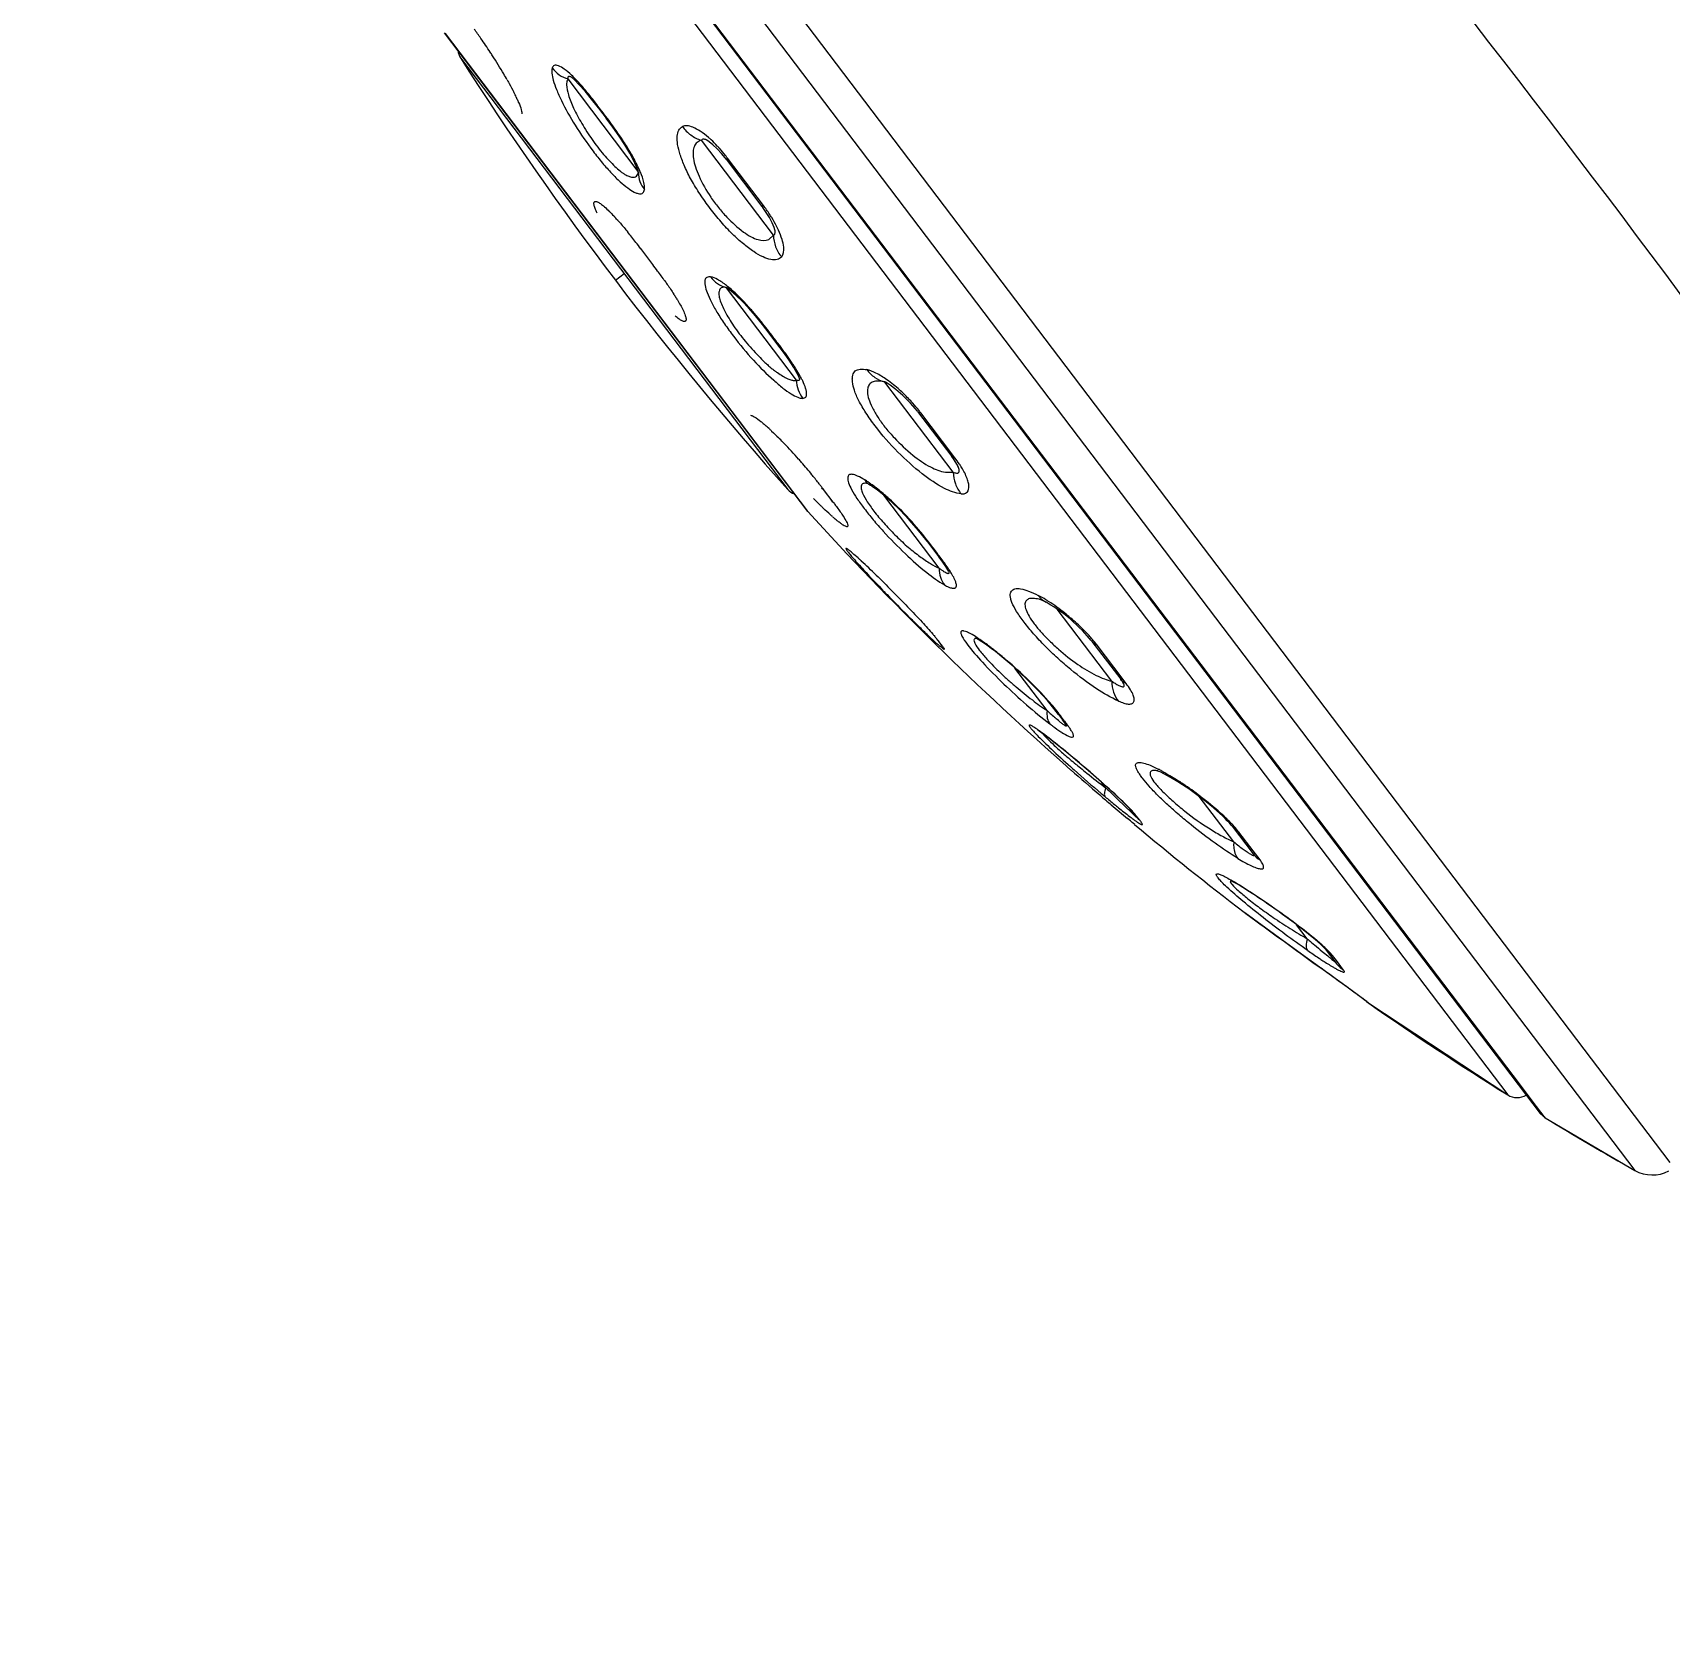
# Model space of a CAD drawing. Extents: x 0 to 1128, y 0 to 827.
# Drawn here: x 682.56 to 729.02, y 512.96 to 558.2 of the extents above; entities that cross this region are included whole.
import ezdxf

# ---------------------------------------------------------------- set-up
doc = ezdxf.new("R2010")
doc.units = 0
doc.header["$LTSCALE"] = 4
doc.header["$MEASUREMENT"] = 0
doc.layers.add('DEF_LAYER_ASSEM_MEMBER', color=7, linetype='CONTINUOUS')

msp = doc.modelspace()

# ---------------------------------------------------------------- linework, layer by layer
at = {"layer": 'DEF_LAYER_ASSEM_MEMBER', "color": 9, "linetype": 'Continuous'}
for p, q in [((728.987, 526.171), (682.937, 586.871)), ((682.559, 585.823), (727.986, 525.945)), ((724.741, 528.358), (684.009, 582.047)), ((694.687, 557.491), (703.969, 545.256)), ((699.728, 554.27), (697.737, 556.895)), ((703.56, 552.464), (701.518, 555.156)), ((703.429, 552.346), (703.56, 552.464)), ((699.079, 551.186), (699.328, 551.374)), ((704.216, 548.354), (702.229, 550.974)), ((703.738, 549.334), (703.723, 549.353)), ((706.725, 548.304), (706.715, 548.306)), ((708.657, 545.746), (706.72, 548.3)), ((708.44, 545.741), (708.657, 545.746)), ((708.262, 543.021), (706.69, 545.093)), ((708.06, 543.599), (708.059, 543.601)), ((706.018, 543.258), (706.054, 543.221)), ((713.155, 539.817), (711.603, 541.863)), ((709.798, 540.717), (709.856, 540.656)), ((711.324, 538.986), (710.41, 540.19)), ((711.563, 538.769), (711.558, 538.774)), ((712.052, 537.332), (712.085, 537.302)), ((712.193, 537.419), (712.265, 537.36)), ((712.238, 537.5), (712.249, 537.487)), ((712.251, 537.49), (712.238, 537.5)), ((712.988, 536.792), (712.866, 536.953)), ((715.075, 536.97), (715.163, 536.882)), ((716.614, 535.258), (715.632, 536.552)), ((713.745, 535.918), (713.754, 535.911)), ((716.91, 533.264), (716.955, 533.232)), ((716.955, 533.232), (717.094, 533.13)), ((717.094, 533.13), (717.241, 533.022)), ((717.84, 533.326), (717.861, 533.302)), ((717.865, 533.309), (717.84, 533.326)), ((718.695, 532.515), (718.397, 532.908)), ((718.807, 532.42), (718.876, 532.362)), ((718.876, 532.362), (718.903, 532.34)), ((719.018, 531.971), (719.034, 531.96)), ((719.092, 531.676), (719.091, 531.676)), ((720.201, 530.87), (720.192, 530.876)), ((725.2, 527.754), (724.741, 528.358)), ((725.443, 527.433), (725.2, 527.754))]:
    msp.add_line(p, q, dxfattribs=at)
at = {"layer": 'DEF_LAYER_ASSEM_MEMBER', "color": 7, "linetype": 'Continuous'}
for p, q in [((683.391, 582.805), (725.303, 527.559)), ((683.65, 581.775), (724.381, 528.086)), ((704.535, 544.63), (694.236, 558.205)), ((694.236, 558.205), (694.252, 558.182)), ((694.252, 558.182), (704.517, 544.651)), ((696.012, 556.868), (696.021, 556.851)), ((697.809, 556.962), (697.81, 556.962)), ((696.269, 556.377), (696.273, 556.368)), ((698.476, 556.232), (698.817, 555.782)), ((698.711, 555.958), (698.689, 555.988)), ((698.692, 555.947), (698.692, 555.947)), ((698.714, 555.918), (698.714, 555.918)), ((701.665, 555.163), (701.664, 555.164)), ((701.668, 555.161), (701.665, 555.162)), ((702.192, 554.656), (702.085, 554.785)), ((702.218, 554.622), (702.192, 554.656)), ((702.218, 554.623), (703.235, 553.281)), ((703.275, 553.311), (702.257, 554.653)), ((703.261, 553.247), (703.235, 553.282)), ((703.356, 553.11), (703.261, 553.247)), ((703.606, 552.604), (703.605, 552.606)), ((703.607, 552.602), (703.607, 552.604)), ((700.138, 551.637), (699.799, 552.083)), ((703.66, 549.398), (703.444, 549.683)), ((703.538, 549.559), (703.538, 549.559)), ((703.56, 549.53), (703.561, 549.53)), ((703.599, 549.516), (703.576, 549.545)), ((704.288, 548.434), (704.237, 548.543)), ((704.3, 548.408), (704.3, 548.406)), ((706.726, 548.304), (706.725, 548.304)), ((707.449, 547.703), (707.234, 547.92)), ((707.644, 547.471), (707.449, 547.703)), ((707.649, 547.464), (708.616, 546.189)), ((708.646, 546.231), (707.741, 547.424)), ((703.315, 547.088), (703.322, 547.082)), ((708.666, 546.119), (708.616, 546.189)), ((708.709, 546.148), (708.646, 546.231)), ((708.76, 545.972), (708.666, 546.119)), ((708.804, 545.884), (708.76, 545.972)), ((704.653, 545.67), (704.667, 545.653)), ((708.808, 545.873), (708.803, 545.884)), ((705.254, 544.893), (704.981, 545.253)), ((706.314, 545.373), (706.316, 545.372)), ((706.365, 545.341), (706.316, 545.372)), ((704.535, 544.63), (704.517, 544.651)), ((707.844, 543.884), (708.251, 543.346)), ((705.884, 543.234), (705.893, 543.224)), ((708.155, 543.51), (708.135, 543.536)), ((708.36, 543.196), (708.251, 543.346)), ((708.445, 543.07), (708.36, 543.196)), ((708.528, 542.926), (708.529, 542.925)), ((708.528, 542.926), (708.529, 542.925)), ((711.093, 542.139), (711.085, 542.141)), ((711.087, 542.141), (711.086, 542.141)), ((711.291, 542.055), (711.292, 542.055)), ((707.392, 541.656), (707.369, 541.678)), ((708.081, 541.151), (708.09, 541.141)), ((708.185, 541.027), (708.189, 541.022)), ((708.352, 540.809), (708.247, 540.947)), ((709.774, 540.718), (709.61, 540.839)), ((712.593, 540.946), (713.408, 539.872)), ((713.448, 539.902), (712.739, 540.837)), ((709.856, 540.656), (709.774, 540.718)), ((713.562, 539.751), (713.448, 539.902)), ((711.643, 538.877), (711.758, 538.724)), ((711.764, 538.753), (711.75, 538.771)), ((711.856, 538.584), (711.857, 538.583)), ((712.249, 537.487), (712.185, 537.542)), ((714.457, 537.271), (714.455, 537.271)), ((713.268, 536.52), (713.105, 536.678)), ((715.164, 536.882), (715.031, 536.965)), ((715.268, 536.814), (715.163, 536.882)), ((715.163, 536.882), (715.164, 536.882)), ((713.328, 536.462), (713.268, 536.52)), ((713.71, 536.092), (713.328, 536.462)), ((713.756, 536.09), (713.673, 536.186)), ((713.682, 535.853), (713.597, 535.924)), ((713.729, 535.813), (713.682, 535.853)), ((713.804, 535.751), (713.729, 535.813)), ((713.814, 536.015), (713.756, 536.09)), ((713.806, 536.025), (713.813, 536.016)), ((713.813, 536.016), (713.84, 535.98)), ((713.84, 535.98), (713.851, 535.966)), ((713.939, 535.887), (713.932, 535.895)), ((716.572, 535.702), (717.164, 534.922)), ((717.164, 535.004), (716.76, 535.536)), ((717.358, 534.748), (717.164, 535.004)), ((717.861, 533.302), (717.775, 533.363)), ((716.928, 533.251), (716.91, 533.264)), ((717.767, 532.638), (716.928, 533.251)), ((717.997, 533.205), (717.861, 533.302)), ((718.707, 531.954), (717.767, 532.638)), ((719.662, 531.262), (718.707, 531.954)), ((719.205, 532.232), (719.506, 531.834)), ((719.522, 531.895), (719.411, 532.042)), ((719.726, 531.627), (719.522, 531.895)), ((720.113, 530.933), (719.581, 531.321)), ((720.263, 530.823), (720.113, 530.933)), ((720.33, 530.773), (720.263, 530.823)), ((720.351, 530.757), (720.329, 530.773)), ((720.352, 530.756), (720.33, 530.773)), ((720.367, 530.745), (720.351, 530.757)), ((720.44, 530.685), (720.433, 530.695)), ((720.44, 530.685), (724.381, 528.086)), ((725.443, 527.433), (725.303, 527.559)), ((725.443, 527.433), (727.986, 525.945))]:
    msp.add_line(p, q, dxfattribs=at)
for points in [[(698.219, 556.549), (698.055, 556.733), (697.922, 556.866), (697.831, 556.944), (697.814, 556.956)], [(698.596, 556.074), (698.402, 556.325), (698.219, 556.549)], [(699.487, 554.794), (699.35, 555.024), (699.188, 555.272), (699.007, 555.527), (698.817, 555.782)], [(699.738, 554.236), (699.737, 554.24), (699.718, 554.304), (699.671, 554.426), (699.595, 554.591), (699.487, 554.794)], [(702.085, 554.785), (701.966, 554.914), (701.845, 555.029), (701.737, 555.116), (701.674, 555.157), (701.668, 555.161)], [(703.605, 552.606), (703.604, 552.612), (703.581, 552.684), (703.527, 552.812), (703.447, 552.962), (703.356, 553.11)], [(702.672, 550.598), (702.505, 550.758), (702.364, 550.879), (702.258, 550.959), (702.238, 550.972)], [(703.444, 549.683), (703.25, 549.935), (703.053, 550.178), (702.858, 550.402), (702.672, 550.598)], [(704.011, 548.916), (703.846, 549.15), (703.66, 549.398)], [(704.237, 548.543), (704.143, 548.709), (704.011, 548.916)], [(704.302, 548.397), (704.302, 548.395), (704.288, 548.434)], [(707.234, 547.92), (707.036, 548.092), (706.872, 548.213), (706.755, 548.285), (706.735, 548.295)], [(706.314, 545.373), (706.265, 545.401), (706.225, 545.421)], [(706.919, 544.892), (706.702, 545.084), (706.511, 545.237), (706.365, 545.341)], [(707.916, 543.788), (707.672, 544.095), (707.41, 544.396), (707.156, 544.664), (706.919, 544.892)], [(708.529, 542.925), (708.528, 542.927), (708.502, 542.977), (708.445, 543.07)], [(711.291, 542.055), (711.209, 542.094), (711.112, 542.133), (711.093, 542.139)], [(712.071, 541.493), (711.98, 541.572), (711.887, 541.649), (711.793, 541.723), (711.699, 541.794), (711.606, 541.861), (711.516, 541.922), (711.431, 541.976), (711.354, 542.021), (711.292, 542.055)], [(712.594, 540.946), (712.565, 540.983), (712.516, 541.042), (712.459, 541.108), (712.394, 541.18), (712.321, 541.256), (712.242, 541.334), (712.158, 541.414), (712.071, 541.493)], [(709.61, 540.839), (709.473, 540.933), (709.369, 540.998), (709.304, 541.034), (709.293, 541.04)], [(710.378, 540.22), (710.039, 540.509), (709.856, 540.656)], [(711.647, 538.871), (711.515, 539.044), (711.328, 539.272), (711.07, 539.555), (710.739, 539.887), (710.378, 540.22)], [(711.856, 538.584), (711.854, 538.588), (711.821, 538.637), (711.758, 538.724)], [(712.185, 537.542), (711.998, 537.697), (711.82, 537.843), (711.654, 537.977), (711.503, 538.097), (711.368, 538.201), (711.253, 538.288), (711.161, 538.355), (711.094, 538.402), (711.055, 538.427), (711.05, 538.43)], [(713.219, 536.632), (712.864, 536.954), (712.486, 537.285), (712.249, 537.487)], [(714.49, 537.257), (714.455, 537.271), (714.459, 537.27)], [(715.031, 536.965), (714.821, 537.091), (714.649, 537.183), (714.523, 537.243), (714.49, 537.257)], [(713.673, 536.186), (713.499, 536.365), (713.219, 536.632)], [(715.721, 536.484), (715.608, 536.57), (715.494, 536.655), (715.38, 536.736), (715.268, 536.814)], [(716.572, 535.702), (716.553, 535.726), (716.522, 535.763), (716.481, 535.808), (716.431, 535.861), (716.372, 535.921), (716.302, 535.989), (716.223, 536.063), (716.135, 536.142), (716.04, 536.224), (715.939, 536.31), (715.832, 536.397), (715.721, 536.484)], [(717.775, 533.363), (717.566, 533.509), (717.368, 533.643), (717.184, 533.765), (717.016, 533.874), (716.866, 533.969), (716.735, 534.048), (716.629, 534.109), (716.551, 534.151), (716.534, 534.159)], [(719.005, 532.418), (718.924, 532.488), (718.833, 532.563), (718.733, 532.645), (718.624, 532.731), (718.509, 532.822), (718.388, 532.915), (718.261, 533.011), (718.13, 533.108), (717.997, 533.205)], [(719.13, 532.305), (719.074, 532.357), (719.005, 532.418)], [(719.208, 532.228), (719.199, 532.238), (719.172, 532.265), (719.13, 532.305)]]:
    msp.add_lwpolyline(points, dxfattribs=at)
for centre, radius, start, end in [((543.307, 417.99), 240.077, 17.48073, 47.84564), ((524.336, 418.138), 253.096, 358.19628, 44.63769), ((682.979, 549.384), 15.032, 35.1853, 36.4154), ((683.163, 549.521), 14.803, 33.3198, 35.1641), ((695.11, 557.762), 0.503, 186.427, 212.5362), ((683.226, 549.563), 14.726, 32.8668, 33.3183), ((683.478, 549.722), 14.428, 30.4597, 32.8775), ((774.542, 608.436), 94.722, 212.53618, 221.83592), ((685.682, 551.032), 11.865, 29.4671, 30.4056), ((690.918, 553.847), 5.919, 25.3047, 26.8163), ((692.211, 554.46), 4.488, 23.6795, 25.1634), ((692.958, 554.791), 3.671, 23.0856, 23.634), ((694.339, 548.603), 6.44, 41.8721, 42.8754), ((693.917, 548.223), 7.009, 41.6622, 41.8837), ((687.543, 542.89), 15.32, 37.71, 39.0985), ((681.528, 538.209), 22.941, 37.21, 37.7703), ((682.381, 538.197), 22.269, 36.5172, 37.1216), ((687.278, 541.821), 16.177, 35.2886, 36.5236), ((694.451, 546.767), 7.463, 32.4913, 32.6679), ((694.988, 547.107), 6.827, 31.556, 32.5032), ((699.533, 542.741), 5.762, 47.2141, 48.8754), ((695.13, 538.137), 12.134, 44.8178, 44.99), ((694.582, 537.594), 12.904, 44.0186, 44.813), ((693.775, 536.816), 14.026, 41.5284, 44.0139), ((693.916, 536.935), 13.842, 41.0295, 41.5464), ((693.665, 536.72), 14.172, 39.166, 41.0195), ((706.619, 544.687), 2.499, 34.6004, 36.9413), ((693.132, 536.284), 14.86, 37.8897, 39.0837), ((704.343, 545.592), 0.503, 221.8359, 247.9451), ((692.155, 535.519), 16.101, 37.7594, 37.9056), ((691.827, 535.265), 16.516, 37.5769, 37.7592), ((691.446, 534.972), 16.997, 37.4376, 37.5771), ((690.94, 534.584), 17.634, 37.2304, 37.4371), ((774.542, 608.436), 94.722, 222.34628, 228.67803), ((709.044, 548.82), 5.772, 228.7631, 229.183), ((715.589, 551.785), 12.935, 221.4409, 221.8967), ((690.55, 526.568), 22.756, 47.0558, 47.1772), ((689.924, 525.9), 23.671, 45.6555, 47.0487), ((743.164, 577.569), 50.689, 224.0017, 224.1305), ((742.33, 576.752), 49.522, 224.1243, 225.0928), ((736.928, 571.313), 41.856, 225.1184, 225.5945), ((717.127, 550.732), 13.296, 226.6823, 227.3571), ((713.838, 547.156), 8.437, 227.3334, 228.0368), ((705.332, 538.721), 3.669, 37.3684, 38.8493), ((712.363, 545.516), 6.231, 228.0456, 228.3681), ((712.237, 538.984), 1.47, 36.8167, 37.1878), ((752.903, 577.602), 57.084, 225.635, 225.7998), ((777.625, 611.983), 99.42, 229.56314, 229.90874), ((774.542, 608.436), 94.722, 230.11636, 232.5238), ((715.66, 537.955), 2.695, 226.6086, 227.1376), ((721.014, 531.51), 1.005, 229.6395, 235.1705), ((774.542, 608.436), 94.722, 235.16843, 238.02435), ((724.648, 528.512), 0.503, 238.0257, 300.9544), ((774.542, 608.436), 94.722, 238.77824, 240.5606), ((728.48, 526.82), 1.005, 240.5606, 297.7111)]:
    msp.add_arc(centre, radius, start, end, dxfattribs=at)
at = {"layer": 'DEF_LAYER_ASSEM_MEMBER', "color": 9, "linetype": 'Continuous'}
for centre, radius, start, end in [((694.111, 553.208), 5.319, 41.4198, 42.6841), ((686.883, 547.264), 14.679, 36.4608, 37.3565), ((687.884, 547.528), 13.722, 37.7672, 37.9061), ((687.117, 546.941), 14.688, 35.6973, 37.7423), ((688.389, 547.848), 13.126, 34.9154, 35.7208), ((690.787, 549.521), 10.202, 33.8614, 34.919), ((699.819, 553.023), 2.916, 47.3764, 49.3745), ((700.453, 554.237), 0.721, 177.9147, 179.1539), ((696.695, 552.974), 3.347, 23.0167, 23.3069), ((696.858, 553.043), 3.169, 22.3688, 23.0203), ((700.461, 554.237), 0.728, 179.1534, 180.107), ((699.975, 550.793), 4.151, 33.1339, 37.347), ((700.136, 550.898), 3.958, 31.4445, 33.1373), ((701.231, 551.488), 2.714, 24.3875, 25.1459), ((700.226, 548.49), 3.241, 51.0948, 51.7399), ((695.112, 543.527), 10.38, 39.5083, 40.4904), ((693.426, 542.135), 12.566, 38.7869, 39.5135), ((692.069, 541.045), 14.306, 36.5838, 38.784), ((691.995, 540.99), 14.399, 36.4533, 36.5858), ((692.288, 540.712), 14.333, 37.0758, 37.8945), ((699.692, 545.855), 5.317, 32.0428, 32.9914), ((704.136, 548.378), 0.167, 7.3715, 9.704), ((701.766, 547.07), 2.913, 27.4469, 27.6401), ((702.091, 547.237), 2.547, 25.4801, 27.4883), ((703.958, 544.526), 4.766, 41.7452, 46.154), ((704.11, 544.662), 4.563, 38.3528, 41.7418), ((704.353, 544.855), 4.252, 37.1676, 38.3437), ((708.733, 546.335), 0.189, 249.505, 254.1479), ((706.476, 544.395), 2.838, 32.2781, 32.5006), ((706.529, 544.428), 2.775, 31.8665, 32.2788), ((706.693, 544.53), 2.582, 30.3762, 31.8802), ((704.53, 542.906), 3.081, 56.2143, 58.332), ((704.281, 542.533), 3.53, 54.5772, 56.212), ((703.936, 542.051), 4.122, 52.5442, 54.555), ((698.863, 536.699), 11.52, 36.8693, 40.5408), ((708.237, 543.737), 0.224, 217.9093, 225.3109), ((699.717, 537.345), 10.45, 36.674, 36.8414), ((699.922, 537.498), 10.194, 36.3205, 36.6748), ((708.277, 543.737), 0.258, 233.8947, 241.6172), ((707.681, 536.562), 6.636, 49.4699, 49.6242), ((707.937, 536.852), 6.249, 45.3169, 49.527), ((708.743, 541.469), 0.72, 220.2959, 226.4935), ((708.861, 541.344), 0.738, 220.2554, 226.3791), ((709.38, 538.243), 4.244, 39.9913, 42.0215), ((702.884, 531.866), 11.231, 51.6048, 52.0052), ((702.761, 531.711), 11.429, 49.6268, 51.6025), ((718.018, 546.152), 9.807, 226.9489, 228.7911), ((705.384, 534.02), 7.945, 39.4451, 41.2896), ((706.347, 534.8), 6.706, 37.4996, 39.5266), ((716.62, 544.561), 7.688, 228.8786, 229.0075), ((712.05, 539.186), 0.512, 218.0169, 219.7086), ((712.068, 539.172), 0.517, 217.2179, 228.3522), ((712.058, 539.194), 0.523, 219.7862, 233.8803), ((707.149, 535.419), 5.693, 37.2508, 37.471), ((707.77, 535.887), 4.916, 35.9293, 37.287), ((712.076, 539.181), 0.53, 228.3577, 233.8432), ((707.097, 535.069), 5.945, 37.3891, 38.2903), ((708.092, 535.826), 4.696, 36.0943, 37.4158), ((713.29, 540.805), 2.891, 236.9446, 237.5575), ((772.213, 605.833), 91.229, 228.69723, 229.37587), ((737.166, 565.427), 37.683, 228.2731, 229.8265), ((732.552, 562.35), 32.188, 230.6285, 230.7645), ((712.487, 533.485), 4.323, 62.1861, 62.6881), ((712.158, 532.865), 5.025, 60.9438, 62.1681), ((737.862, 566.238), 38.752, 229.8136, 230.0256), ((710.263, 529.566), 8.83, 56.2123, 56.9736), ((710.018, 529.219), 9.255, 52.4065, 56.1482), ((783.277, 618.633), 108.148, 229.34205, 229.56884), ((732.753, 560.192), 30.836, 230.0842, 230.7177), ((709.602, 532.281), 5.649, 43.3534, 44.5765), ((718.609, 542.493), 8.179, 232.7463, 233.5075), ((717.074, 540.42), 5.599, 233.6352, 234.0536), ((714.406, 536.467), 0.745, 217.1891, 226.4861), ((714.399, 536.475), 0.744, 218.154, 221.1515), ((714.401, 536.476), 0.747, 221.1654, 231.1284), ((714.408, 536.469), 0.748, 226.4868, 231.125), ((719.545, 537.292), 4.557, 225.9399, 226.6641), ((713.099, 528.115), 6.972, 60.4047, 60.5576), ((712.964, 527.878), 7.244, 60.0878, 60.4037), ((966.977, 874.363), 422.944, 233.80965, 234.11966), ((742.688, 560.759), 37.059, 229.6515, 229.8786), ((728.868, 546.795), 17.798, 235.1946, 236.3997), ((759.893, 581.203), 63.78, 230.0078, 230.26491), ((715.081, 527.752), 6.106, 48.1255, 48.6146), ((719.905, 532.783), 0.891, 217.1863, 218.5103), ((719.913, 532.791), 0.903, 218.5886, 236.1784), ((557.138, 307.741), 276.362, 53.87662, 54.12481), ((680.697, 477.072), 66.743, 53.71955, 53.85924), ((699.773, 503.052), 34.512, 53.5811, 53.7089), ((721.008, 531.521), 1.007, 223.2054, 235.1618)]:
    msp.add_arc(centre, radius, start, end, dxfattribs=at)
for points, start_tangent, end_tangent in [([(693.366, 595.469), (746.5, 525.04), (759.13, 498.898), (765.348, 478.092), (770.849, 446.524), (771.631, 410.177)], (0.628548, -0.777771), (-0.012475, -0.999922)), ([(697.287, 557.207), (697.278, 557.061), (697.317, 556.857), (697.408, 556.595), (697.547, 556.286), (697.939, 555.581), (698.447, 554.847), (698.715, 554.51), (698.976, 554.216), (699.218, 553.979), (699.432, 553.803), (699.616, 553.686), (699.694, 553.652), (699.76, 553.637), (699.814, 553.641), (699.856, 553.664), (699.902, 553.761)], (-0.239771, -0.97083), (0.185396, 0.982664)), ([(697.833, 557.004), (697.627, 557.176), (697.462, 557.268), (697.348, 557.277), (697.312, 557.251), (697.287, 557.207)], (-0.72837, 0.685184), (-0.333288, -0.942825)), ([(697.287, 557.207), (697.484, 557.013), (697.737, 556.895)], (0.583052, -0.812435), (0.963622, -0.267267)), ([(697.737, 556.895), (697.718, 556.864), (697.695, 556.732)], (-0.613051, -0.790044), (0.011832, -0.99993)), ([(697.695, 556.732), (697.748, 556.446), (697.895, 556.069), (698.127, 555.631), (698.421, 555.175), (698.747, 554.754), (698.911, 554.573), (699.067, 554.416), (699.212, 554.287), (699.28, 554.234), (699.344, 554.19), (699.46, 554.135), (699.557, 554.11)], (0.011832, -0.99993), (0.994411, -0.105577)), ([(697.737, 556.895), (697.736, 556.938), (697.748, 556.964), (697.772, 556.972), (697.809, 556.962)], (-0.129925, 0.991524), (0.905196, -0.424995)), ([(698.021, 556.814), (697.973, 556.865), (697.833, 557.004)], (-0.678294, 0.734791), (-0.72837, 0.685184)), ([(698.551, 556.171), (698.438, 556.318), (698.099, 556.727)], (-0.606862, 0.794808), (-0.661916, 0.749578)), ([(698.689, 555.988), (698.686, 555.975), (698.692, 555.947)], (-0.260684, -0.965424), (0.593499, -0.804834)), ([(698.714, 555.918), (698.708, 555.936), (698.709, 555.944)], (-0.593352, 0.804943), (0.098144, 0.995172)), ([(698.709, 555.944), (698.711, 555.958)], (0.098144, 0.995172), (0.264957, 0.96426)), ([(699.536, 554.758), (699.472, 554.868), (699.258, 555.206)], (-0.494946, 0.868924), (-0.556876, 0.830596)), ([(703.792, 551.843), (703.665, 551.772), (703.489, 551.772), (703.265, 551.849), (703.002, 551.999), (702.71, 552.216), (702.398, 552.497), (702.077, 552.84), (701.767, 553.225), (701.48, 553.628), (701.235, 554.029), (701.048, 554.406), (700.92, 554.744), (700.845, 555.039), (700.831, 555.274), (700.881, 555.442), (700.982, 555.547)], (-0.719188, -0.694816), (0.84034, 0.54206)), ([(701.717, 555.236), (701.483, 555.414), (701.277, 555.525), (701.108, 555.57), (700.982, 555.547)], (-0.759173, 0.650889), (-0.897906, -0.440188)), ([(700.982, 555.547), (701.219, 555.306), (701.518, 555.156)], (0.577047, -0.816711), (0.956431, -0.291958)), ([(701.664, 555.164), (701.614, 555.182), (701.574, 555.187), (701.541, 555.178), (701.518, 555.156)], (-0.904761, 0.42592), (-0.573302, -0.819344)), ([(699.769, 554.298), (699.72, 554.405), (699.536, 554.758)], (-0.395644, 0.918404), (-0.494946, 0.868924)), ([(701.518, 555.156), (701.396, 555.095), (701.318, 554.986), (701.283, 554.833), (701.292, 554.638), (701.348, 554.404), (701.451, 554.136), (701.783, 553.545), (702.001, 553.25), (702.239, 552.98), (702.714, 552.555), (702.931, 552.419), (703.125, 552.34), (703.429, 552.346)], (-0.969299, -0.245886), (0.912142, 0.409873)), ([(702.03, 554.928), (701.97, 554.993), (701.793, 555.169)], (-0.668106, 0.744066), (-0.736014, 0.676966)), ([(702.257, 554.653), (702.202, 554.724), (702.03, 554.928)], (-0.604079, 0.796924), (-0.668106, 0.744066)), ([(699.557, 554.11), (699.624, 554.113), (699.676, 554.139), (699.733, 554.263)], (0.994411, -0.105577), (0.141999, 0.989867)), ([(702.257, 554.653), (702.241, 554.638), (702.23, 554.627), (702.224, 554.62), (702.223, 554.616)], (-0.740161, -0.67243), (0.604405, -0.796677)), ([(699.733, 554.236), (699.776, 553.985), (699.902, 553.761)], (0.001856, -0.999998), (0.625435, -0.780276)), ([(699.902, 553.761), (699.886, 553.96), (699.789, 554.249)], (0.115337, 0.993326), (-0.380497, 0.924782)), ([(703.23, 553.289), (703.234, 553.289), (703.243, 553.292), (703.256, 553.3), (703.274, 553.311)], (0.604405, -0.796677), (0.846962, 0.531653)), ([(703.688, 552.641), (703.65, 552.719), (703.513, 552.963)], (-0.424873, 0.905253), (-0.521536, 0.853229)), ([(703.56, 552.464), (703.587, 552.481), (703.604, 552.509), (703.611, 552.55), (703.607, 552.602)], (0.950161, 0.31176), (-0.165184, 0.986263)), ([(703.56, 552.464), (703.624, 552.136), (703.792, 551.842)], (0.023513, -0.999724), (0.631069, -0.775727)), ([(703.792, 551.843), (703.852, 552.124), (703.804, 552.344), (703.703, 552.608)], (0.669514, 0.742799), (-0.412853, 0.910798)), ([(699.799, 552.083), (699.794, 552.078), (699.793, 552.075)], (-0.71578, -0.698326), (0.440864, -0.897574)), ([(700.129, 551.633), (700.131, 551.634), (700.138, 551.637)], (0.740344, -0.672228), (0.865332, 0.501199)), ([(701.781, 551.284), (701.675, 551.266), (701.639, 551.235), (701.618, 551.187), (701.612, 551.123), (701.622, 551.041), (701.683, 550.835), (701.794, 550.581), (701.958, 550.284), (702.173, 549.952), (702.426, 549.602), (702.997, 548.917), (703.57, 548.349), (703.831, 548.13), (704.062, 547.967), (704.252, 547.869), (704.396, 547.838)], (-0.997613, 0.069046), (0.999922, -0.012499)), ([(701.781, 551.284), (701.975, 551.094), (702.22, 550.986)], (0.582946, -0.812511), (0.972201, -0.234147)), ([(702.232, 551.035), (701.972, 551.212), (701.781, 551.284)], (-0.785247, 0.619182), (-0.988595, 0.150601)), ([(702.643, 550.663), (702.543, 550.762), (702.261, 551.012)], (-0.703159, 0.711032), (-0.778226, 0.627984)), ([(702.019, 550.872), (702.015, 550.772), (702.041, 550.643), (702.183, 550.307), (702.432, 549.896), (702.762, 549.456), (703.135, 549.041), (703.321, 548.857), (703.412, 548.774), (703.501, 548.696), (703.588, 548.627), (703.672, 548.568), (703.828, 548.468), (703.967, 548.396), (704.086, 548.354)], (-0.203471, -0.979081), (0.973985, -0.226611)), ([(702.22, 550.986), (702.083, 550.969), (702.042, 550.93), (702.019, 550.872)], (-0.990935, 0.134342), (-0.203471, -0.979081)), ([(703.006, 550.267), (702.915, 550.371), (702.643, 550.663)], (-0.649537, 0.76033), (-0.703159, 0.711032)), ([(703.547, 549.552), (703.538, 549.559)], (-0.869187, 0.494483), (-0.61385, 0.789423)), ([(703.576, 549.545), (703.568, 549.546), (703.547, 549.552)], (-0.999989, 0.004598), (-0.869187, 0.494483)), ([(703.561, 549.53), (703.582, 549.517)], (0.615247, -0.788334), (0.976921, -0.213603)), ([(703.582, 549.517), (703.599, 549.516)], (0.976921, -0.213603), (0.999959, -0.009029)), ([(704.151, 548.75), (704.056, 548.892), (703.738, 549.334)], (-0.544285, 0.8389), (-0.601465, 0.798899)), ([(704.086, 548.354), (704.123, 548.348), (704.216, 548.354)], (0.973985, -0.226611), (0.946012, 0.324131)), ([(704.346, 548.421), (704.313, 548.482), (704.198, 548.676)], (-0.46391, 0.885883), (-0.530322, 0.847796)), ([(704.301, 548.399), (704.3, 548.365), (704.285, 548.346), (704.257, 548.342), (704.216, 548.354)], (0.127694, -0.991814), (-0.921343, 0.388751)), ([(704.216, 548.354), (704.262, 548.079), (704.396, 547.838)], (-0.002202, -0.999998), (0.625333, -0.780358)), ([(704.396, 547.838), (704.475, 547.872), (704.502, 547.967), (704.495, 548.038), (704.474, 548.123), (704.39, 548.332)], (0.997159, 0.075325), (-0.429537, 0.903049)), ([(708.886, 545.129), (708.41, 545.285), (707.782, 545.698), (707.088, 546.315), (706.446, 547.057), (706.184, 547.428), (705.982, 547.772), (705.856, 548.068), (705.802, 548.309), (705.798, 548.409), (705.809, 548.495), (705.837, 548.565), (705.883, 548.616), (706.022, 548.665), (706.213, 548.652)], (-0.996403, 0.084743), (0.984179, -0.177179)), ([(706.779, 548.364), (706.468, 548.555), (706.213, 548.652)], (-0.816182, 0.577794), (-0.973986, 0.226609)), ([(706.213, 548.652), (706.435, 548.43), (706.715, 548.306)], (0.575357, -0.817902), (0.973732, -0.227696)), ([(706.715, 548.306), (706.53, 548.328), (706.387, 548.305), (706.286, 548.237), (706.233, 548.125), (706.23, 547.968), (706.282, 547.768), (706.388, 547.532), (706.545, 547.268), (706.749, 546.991), (706.99, 546.718), (707.513, 546.23), (708.017, 545.892), (708.44, 545.741)], (-0.978704, 0.205275), (0.987658, -0.156629)), ([(707.26, 547.963), (707.137, 548.077), (706.779, 548.364)], (-0.721274, 0.69265), (-0.816182, 0.577794)), ([(707.741, 547.424), (707.711, 547.428), (707.649, 547.464)], (-0.997864, 0.065319), (-0.604405, 0.796677)), ([(708.607, 546.201), (708.649, 546.167), (708.667, 546.158)], (0.604405, -0.796677), (0.936358, -0.351046)), ([(708.681, 546.154), (708.709, 546.148)], (0.96171, -0.274069), (0.988164, -0.153401)), ([(708.869, 545.92), (708.833, 545.976), (708.709, 546.148)], (-0.537305, 0.843388), (-0.606989, 0.79471)), ([(706.148, 545.528), (705.948, 545.633), (705.865, 545.666), (705.795, 545.682), (705.7, 545.665), (705.677, 545.631), (705.667, 545.583), (705.671, 545.521), (705.69, 545.446), (705.776, 545.251), (705.928, 545.001), (706.136, 544.712), (706.388, 544.396), (706.676, 544.067), (707.301, 543.431), (707.909, 542.896), (708.409, 542.547)], (-0.861556, 0.507663), (0.867599, -0.497264)), ([(706.148, 545.429), (706.068, 545.395), (706.047, 545.304)], (-0.998019, -0.062915), (0.080106, -0.996786)), ([(706.148, 545.528), (706.314, 545.373)], (0.579415, -0.815033), (0.856967, -0.515372)), ([(706.234, 545.421), (706.21, 545.425), (706.148, 545.429)], (-0.976747, 0.214396), (-0.998019, -0.062915)), ([(708.657, 545.746), (708.722, 545.415), (708.885, 545.129)], (0.037784, -0.999286), (0.632175, -0.774826)), ([(708.886, 545.129), (709.038, 545.166), (709.082, 545.22), (709.101, 545.299), (709.097, 545.401), (709.067, 545.525), (708.921, 545.835)], (0.99887, -0.04753), (-0.505452, 0.862855)), ([(704.981, 545.253), (704.932, 545.302)], (-0.791583, 0.611062), (-0.610921, 0.791692)), ([(706.047, 545.304), (706.052, 545.271), (706.09, 545.152)], (0.080106, -0.996786), (0.386819, -0.922156)), ([(706.09, 545.152), (706.223, 544.904), (706.44, 544.6), (706.726, 544.265), (707.049, 543.927), (707.217, 543.765), (707.385, 543.614), (707.553, 543.479), (707.715, 543.355), (708.012, 543.151), (708.262, 543.021)], (0.386819, -0.922156), (0.934406, -0.356209)), ([(706.856, 544.975), (706.748, 545.071), (706.443, 545.323)], (-0.738887, 0.67383), (-0.793957, 0.607974)), ([(707.618, 544.187), (707.051, 544.791), (706.856, 544.975)], (-0.650906, 0.759158), (-0.738887, 0.67383)), ([(705.202, 544.945), (705.254, 544.893)], (0.606086, -0.795399), (0.783509, -0.62138)), ([(708.078, 543.576), (708.125, 543.529)], (0.604407, -0.796676), (0.807221, -0.590249)), ([(708.135, 543.536), (708.079, 543.577)], (-0.879784, 0.475373), (-0.710788, 0.703406)), ([(708.433, 543.137), (708.368, 543.227), (708.155, 543.51)], (-0.577386, 0.816472), (-0.615467, 0.788163)), ([(708.568, 542.938), (708.537, 542.986), (708.433, 543.137)], (-0.540054, 0.84163), (-0.577386, 0.816472)), ([(708.262, 543.021), (708.295, 542.764), (708.409, 542.547)], (-0.03597, -0.999353), (0.628424, -0.777871)), ([(708.529, 542.925), (708.537, 542.892), (708.533, 542.873), (708.516, 542.866), (708.488, 542.872), (708.447, 542.891), (708.396, 542.922), (708.334, 542.966), (708.262, 543.021)], (0.348914, -0.937155), (-0.778645, 0.627465)), ([(708.409, 542.547), (708.532, 542.487), (708.631, 542.455), (708.7, 542.456), (708.724, 542.469), (708.74, 542.49), (708.747, 542.556), (708.721, 542.655), (708.568, 542.938)], (0.876082, -0.482162), (-0.540054, 0.84163)), ([(713.343, 539.254), (712.72, 539.604), (711.993, 540.148), (711.621, 540.47), (711.262, 540.813), (710.939, 541.16), (710.667, 541.493), (710.456, 541.796), (710.321, 542.053), (710.288, 542.157), (710.275, 542.243), (710.308, 542.369), (710.349, 542.41), (710.405, 542.437), (710.479, 542.446), (710.57, 542.438), (710.797, 542.372), (711.069, 542.251)], (-0.911917, 0.410374), (0.897622, -0.440766)), ([(711.364, 542.079), (711.287, 542.128), (711.069, 542.251)], (-0.840708, 0.541488), (-0.888712, 0.458466)), ([(711.069, 542.251), (711.115, 542.191), (711.291, 542.055)], (0.569791, -0.821789), (0.893452, -0.449159)), ([(711.086, 542.141), (710.92, 542.165), (710.795, 542.149), (710.717, 542.09), (710.692, 541.988), (710.723, 541.844), (710.811, 541.66), (710.955, 541.444), (711.152, 541.208), (711.388, 540.963), (711.646, 540.722), (712.191, 540.293), (712.712, 539.983), (712.946, 539.88), (713.155, 539.817)], (-0.97455, 0.224171), (0.978698, -0.205305)), ([(711.979, 541.618), (711.821, 541.748), (711.364, 542.079)], (-0.761812, 0.647798), (-0.840708, 0.541488)), ([(712.533, 541.085), (712.484, 541.137), (712.331, 541.295)], (-0.66913, 0.743146), (-0.710287, 0.703912)), ([(709.142, 541.168), (709.041, 541.215), (708.963, 541.239), (708.932, 541.243), (708.907, 541.241), (708.889, 541.234), (708.877, 541.219), (708.876, 541.171), (708.906, 541.095), (709.051, 540.869)], (-0.883899, 0.467678), (0.594329, -0.804222)), ([(709.051, 540.869), (709.485, 540.356), (710.096, 539.737), (711.401, 538.604)], (0.594329, -0.804222), (0.794881, -0.606766)), ([(709.413, 541), (709.337, 541.05), (709.142, 541.168)], (-0.824959, 0.565193), (-0.883899, 0.467678)), ([(709.314, 541.029), (709.271, 541.024), (709.25, 540.999), (709.251, 540.954), (709.275, 540.891)], (-0.996846, 0.079365), (0.43133, -0.902194)), ([(709.275, 540.891), (709.398, 540.7), (709.616, 540.444)], (0.43133, -0.902194), (0.677111, -0.735881)), ([(709.798, 540.717), (709.696, 540.795), (709.413, 541)], (-0.792495, 0.609878), (-0.824959, 0.565193)), ([(712.738, 540.837), (712.695, 540.858), (712.593, 540.946)], (-0.921176, 0.389147), (-0.604405, 0.796677)), ([(712.739, 540.837), (712.713, 540.87), (712.631, 540.971)], (-0.60401, 0.796977), (-0.64238, 0.766386)), ([(709.616, 540.444), (709.997, 540.055), (710.214, 539.851), (710.444, 539.654), (710.902, 539.285), (711.324, 538.986)], (0.677111, -0.735881), (0.846056, -0.533093)), ([(711.354, 539.263), (710.801, 539.839), (710.164, 540.418)], (-0.659876, 0.751375), (-0.761835, 0.647772)), ([(713.408, 539.872), (713.503, 539.784)], (0.604405, -0.796677), (0.832431, -0.554129)), ([(713.155, 539.817), (713.204, 539.508), (713.343, 539.254)], (0.004262, -0.999991), (0.636616, -0.771181)), ([(713.343, 539.254), (713.497, 539.196), (713.623, 539.17), (713.716, 539.179), (713.75, 539.197), (713.774, 539.223), (713.792, 539.302), (713.764, 539.418), (713.687, 539.57), (713.562, 539.751)], (0.917011, -0.398861), (-0.607466, 0.794346)), ([(713.503, 539.784), (713.562, 539.751)], (0.832431, -0.554129), (0.907586, -0.419867)), ([(711.324, 538.986), (711.326, 538.769), (711.401, 538.604)], (-0.150679, -0.988583), (0.637812, -0.770192)), ([(711.132, 538.384), (711.003, 538.476), (710.949, 538.512), (710.903, 538.54), (710.866, 538.56), (710.839, 538.572), (710.821, 538.576), (710.815, 538.574), (710.813, 538.57), (710.814, 538.556), (710.825, 538.535), (710.844, 538.506), (710.872, 538.47), (710.955, 538.375), (711.072, 538.252)], (-0.809635, 0.586934), (0.699949, -0.714193)), ([(711.401, 538.604), (711.485, 538.542), (711.713, 538.382)], (0.797989, -0.602672), (0.838198, -0.545367)), ([(711.741, 538.621), (711.705, 538.649), (711.576, 538.758)], (-0.78651, 0.617577), (-0.754802, 0.655952)), ([(711.739, 538.365), (711.945, 538.253), (712.013, 538.232), (712.056, 538.235), (712.067, 538.247), (712.07, 538.265), (712.067, 538.29), (712.057, 538.321), (712.016, 538.399), (711.954, 538.496)], (0.843983, -0.536371), (-0.561562, 0.827435)), ([(711.857, 538.583), (711.867, 538.562), (711.87, 538.549), (711.866, 538.543), (711.855, 538.544), (711.837, 538.553), (711.811, 538.568), (711.779, 538.591), (711.741, 538.621)], (0.493563, -0.86971), (-0.78651, 0.617577)), ([(711.954, 538.496), (711.938, 538.519), (711.886, 538.593)], (-0.561562, 0.827435), (-0.588912, 0.808197)), ([(711.072, 538.252), (711.502, 537.835), (712.052, 537.332)], (0.699949, -0.714193), (0.745437, -0.666577)), ([(712.238, 537.5), (711.616, 538.013), (711.132, 538.384)], (-0.765594, 0.643324), (-0.809635, 0.586934)), ([(711.196, 538.33), (711.242, 538.274), (711.314, 538.198), (711.522, 537.998), (711.799, 537.746), (712.134, 537.467)], (0.578957, -0.815358), (0.77299, -0.634418)), ([(713.625, 536.245), (713.015, 536.823), (712.251, 537.49)], (-0.701352, 0.712815), (-0.763504, 0.645803)), ([(712.265, 537.36), (712.446, 537.213), (712.988, 536.792)], (0.775385, -0.631488), (0.806638, -0.591045)), ([(716.728, 534.792), (716.086, 535.221), (715.401, 535.745), (715.065, 536.025), (714.746, 536.308), (714.455, 536.585), (714.214, 536.84), (714.027, 537.064), (713.955, 537.164), (713.897, 537.253), (713.856, 537.331), (713.833, 537.396), (713.829, 537.446), (713.844, 537.482), (713.924, 537.511), (713.985, 537.508), (714.059, 537.494), (714.24, 537.434), (714.47, 537.326)], (-0.850864, 0.525386), (0.888551, -0.458778)), ([(714.242, 537.23), (714.239, 537.206), (714.264, 537.11)], (-0.280101, -0.959971), (0.413015, -0.910724)), ([(714.376, 537.284), (714.325, 537.284), (714.286, 537.275), (714.258, 537.257), (714.242, 537.23)], (-0.996654, 0.081739), (-0.280101, -0.959971)), ([(714.264, 537.11), (714.385, 536.923), (714.604, 536.684), (714.891, 536.414), (715.222, 536.136), (715.94, 535.627), (716.29, 535.421), (716.614, 535.258)], (0.413015, -0.910724), (0.91589, -0.401428)), ([(714.456, 537.271), (714.435, 537.275), (714.376, 537.284)], (-0.976084, 0.217394), (-0.996654, 0.081739)), ([(714.598, 537.257), (714.711, 537.193), (715.076, 536.97)], (0.874327, -0.485338), (0.843403, -0.537282)), ([(712.988, 536.792), (712.958, 536.708), (712.944, 536.635), (712.966, 536.541)], (-0.381627, -0.924317), (0.674376, -0.738388)), ([(713.229, 536.323), (713.347, 536.227), (713.658, 535.983)], (0.774365, -0.632739), (0.796085, -0.605185)), ([(713.816, 536.041), (713.792, 536.068), (713.709, 536.159)], (-0.657447, 0.753501), (-0.686319, 0.7273)), ([(716.414, 535.914), (716.241, 536.075), (715.664, 536.552)], (-0.719682, 0.694304), (-0.792859, 0.609405)), ([(713.787, 535.887), (713.813, 535.869), (713.883, 535.82)], (0.809637, -0.586931), (0.829597, -0.558363)), ([(713.932, 535.895), (713.911, 535.924), (713.816, 536.041)], (-0.559328, 0.828947), (-0.657447, 0.753501)), ([(713.883, 535.82), (713.944, 535.781), (713.968, 535.767), (713.988, 535.757), (714.003, 535.751), (714.013, 535.749), (714.02, 535.751), (714.022, 535.756), (714.021, 535.764), (714.017, 535.775), (714.001, 535.803), (713.939, 535.887)], (0.829597, -0.558363), (-0.634217, 0.773155)), ([(716.594, 535.731), (716.552, 535.776), (716.414, 535.914)], (-0.680705, 0.732558), (-0.719682, 0.694304)), ([(716.76, 535.536), (716.706, 535.571), (716.572, 535.702)], (-0.861449, 0.507844), (-0.604405, 0.796677)), ([(716.76, 535.536), (716.724, 535.582), (716.594, 535.731)], (-0.603871, 0.797082), (-0.680705, 0.732558)), ([(716.614, 535.258), (716.611, 535.12), (716.727, 534.792)], (-0.087565, -0.996159), (0.647698, -0.761897)), ([(716.614, 535.258), (716.754, 535.148), (716.88, 535.054), (716.989, 534.977), (717.076, 534.921), (717.111, 534.901), (717.14, 534.885), (717.162, 534.876), (717.178, 534.872), (717.186, 534.875), (717.186, 534.884), (717.179, 534.9), (717.164, 534.922)], (0.780996, -0.624536), (-0.604405, 0.796677)), ([(716.728, 534.792), (716.925, 534.677), (717.101, 534.587), (717.247, 534.526), (717.36, 534.497), (717.402, 534.494), (717.434, 534.501), (717.454, 534.518), (717.461, 534.544), (717.456, 534.581), (717.437, 534.627), (717.358, 534.748)], (0.853394, -0.521266), (-0.60867, 0.793424)), ([(717.164, 534.922), (717.358, 534.748)], (0.604405, -0.796677), (0.854008, -0.52026)), ([(716.376, 534.017), (716.255, 534.14), (716.171, 534.238), (716.144, 534.277), (716.126, 534.309), (716.121, 534.35), (716.135, 534.358), (716.161, 534.357), (716.199, 534.348), (716.247, 534.329), (716.304, 534.303), (716.371, 534.271), (716.526, 534.186)], (-0.718494, 0.695533), (0.870853, -0.491543)), ([(718.709, 532.181), (717.446, 533.114), (716.873, 533.577), (716.418, 533.977)], (-0.820386, 0.571811), (-0.727227, 0.686397)), ([(716.544, 534.157), (716.521, 534.15), (716.516, 534.13), (716.53, 534.097), (716.564, 534.052)], (-0.999447, -0.033264), (0.648541, -0.761179)), ([(716.564, 534.052), (716.738, 533.883), (717.007, 533.655), (717.346, 533.393), (717.731, 533.119)], (0.648541, -0.761179), (0.825296, -0.564701)), ([(716.577, 534.157), (717.143, 533.804), (717.84, 533.326)], (0.866802, -0.498652), (0.817329, -0.576172)), ([(717.731, 533.119), (718.217, 532.8), (718.695, 532.515)], (0.825296, -0.564701), (0.875144, -0.483863)), ([(719.118, 532.333), (718.534, 532.811), (717.865, 533.309)], (-0.750213, 0.661196), (-0.814181, 0.580611)), ([(718.695, 532.515), (718.665, 532.309), (718.708, 532.181)], (-0.264195, -0.964469), (0.681521, -0.731798)), ([(719.034, 531.96), (719.14, 531.891), (719.421, 531.717)], (0.834334, -0.55126), (0.862411, -0.506208)), ([(719.122, 532.156), (719.277, 532.028), (719.397, 531.927), (719.443, 531.889), (719.477, 531.86), (719.498, 531.842), (719.506, 531.834)], (0.769078, -0.639155), (0.604405, -0.796677)), ([(719.411, 532.042), (719.313, 532.151), (719.157, 532.298)], (-0.603432, 0.797414), (-0.744542, 0.667576)), ([(719.421, 531.717), (719.509, 531.666), (719.586, 531.625), (719.65, 531.595), (719.699, 531.575), (719.718, 531.57), (719.733, 531.569), (719.743, 531.57), (719.749, 531.575), (719.747, 531.594), (719.726, 531.627)], (0.862411, -0.506208), (-0.612784, 0.79025)), ([(719.506, 531.834), (719.725, 531.627)], (0.604405, -0.796677), (0.827833, -0.560974)), ([(720.433, 530.695), (720.42, 530.706), (720.386, 530.732), (720.334, 530.771), (720.263, 530.824)], (-0.592507, 0.805566), (-0.804669, 0.593724))]:
    msp.add_spline(points, degree=3, dxfattribs=dict(at, start_tangent=start_tangent, end_tangent=end_tangent))
at = {"layer": 'DEF_LAYER_ASSEM_MEMBER', "color": 7, "linetype": 'Continuous'}
for points, start_tangent, end_tangent in [([(696.021, 556.851), (696.071, 556.763), (696.2, 556.517)], (0.490038, -0.871701), (0.450886, -0.892581)), ([(696.335, 556.23), (696.412, 556.02), (696.427, 555.95), (696.425, 555.903)], (0.392038, -0.919949), (-0.225458, -0.974253)), ([(698.559, 553.091), (698.504, 553.225), (698.475, 553.328), (698.472, 553.365), (698.476, 553.394), (698.488, 553.413), (698.506, 553.423), (698.532, 553.423), (698.566, 553.412), (698.654, 553.361), (698.769, 553.27), (698.907, 553.141)], (-0.410953, 0.911656), (0.712657, -0.701513)), ([(698.907, 553.141), (698.944, 553.105), (699.059, 552.985)], (0.712657, -0.701513), (0.680562, -0.732691)), ([(699.153, 552.882), (699.221, 552.804), (699.432, 552.552)], (0.664745, -0.747071), (0.63102, -0.775767)), ([(700.483, 551.166), (700.55, 551.071), (700.734, 550.795)], (0.5767, -0.816956), (0.539764, -0.841817)), ([(700.806, 550.68), (700.837, 550.629), (700.921, 550.484)], (0.523148, -0.852242), (0.483972, -0.875083)), ([(700.921, 550.484), (701.061, 550.186), (701.083, 550.092), (701.074, 550.036), (701.058, 550.022), (701.037, 550.017), (701.009, 550.02), (700.974, 550.032), (700.886, 550.084), (700.774, 550.171)], (0.483972, -0.875083), (-0.767903, 0.640566)), ([(702.907, 547.359), (702.953, 547.348), (703.018, 547.316), (703.205, 547.181)], (0.999408, -0.034405), (0.77747, -0.62892)), ([(703.205, 547.181), (703.231, 547.16), (703.315, 547.088)], (0.77747, -0.62892), (0.754734, -0.65603)), ([(703.447, 546.97), (703.509, 546.912), (703.711, 546.715)], (0.734602, -0.678499), (0.706989, -0.707224)), ([(708.759, 545.975), (708.741, 546.005), (708.676, 546.106)], (-0.489641, 0.871924), (-0.567509, 0.823367)), ([(708.803, 545.884), (708.794, 545.905), (708.759, 545.975)], (-0.381193, 0.924495), (-0.489641, 0.871924)), ([(708.657, 545.746), (708.75, 545.719), (708.809, 545.731), (708.824, 545.752), (708.829, 545.783), (708.823, 545.824), (708.808, 545.873)], (0.918707, -0.394939), (-0.360966, 0.932579)), ([(704.98, 544.718), (704.912, 544.784), (704.699, 544.996)], (-0.721314, 0.692608), (-0.700206, 0.71394)), ([(705.239, 544.479), (705.178, 544.533), (704.98, 544.718)], (-0.752023, 0.659137), (-0.721314, 0.692608)), ([(705.254, 544.893), (705.322, 544.803), (705.499, 544.556)], (0.603018, -0.797727), (0.56238, -0.826879)), ([(705.499, 544.556), (705.54, 544.493), (705.633, 544.338)], (0.56238, -0.826879), (0.457113, -0.889408)), ([(705.385, 544.356), (705.358, 544.378), (705.271, 544.452)], (-0.779169, 0.626814), (-0.756833, 0.653608)), ([(705.633, 544.338), (705.661, 544.274), (705.672, 544.229), (705.665, 544.203), (705.641, 544.197), (705.6, 544.21), (705.542, 544.241), (705.47, 544.291), (705.385, 544.356)], (0.457113, -0.889408), (-0.779169, 0.626814)), ([(705.806, 543.448), (705.717, 543.522), (705.683, 543.549), (705.655, 543.568), (705.636, 543.579), (705.623, 543.583), (705.617, 543.579), (705.619, 543.569), (705.628, 543.551), (705.645, 543.525), (705.668, 543.493), (705.698, 543.454), (705.735, 543.409), (705.778, 543.357), (705.884, 543.234)], (-0.757501, 0.652834), (0.660887, -0.750486)), ([(706.018, 543.258), (705.959, 543.312), (705.806, 543.448)], (-0.736277, 0.676681), (-0.757501, 0.652834)), ([(705.961, 543.148), (706.116, 542.977), (706.702, 542.356)], (0.667595, -0.744525), (0.694202, -0.71978)), ([(706.47, 542.828), (707.366, 541.926), (707.778, 541.491), (708.081, 541.151)], (0.716038, -0.698062), (0.650115, -0.759835)), ([(708.006, 541.059), (707.922, 541.138), (707.64, 541.411)], (-0.727979, 0.685599), (-0.714477, 0.699659)), ([(708.09, 541.141), (708.116, 541.11), (708.185, 541.027)], (0.648732, -0.761017), (0.62808, -0.778149)), ([(708.352, 540.809), (708.38, 540.77), (708.399, 540.741), (708.404, 540.731), (708.406, 540.724), (708.404, 540.72), (708.399, 540.72), (708.39, 540.724), (708.377, 540.732), (708.361, 540.743), (708.341, 540.759), (708.289, 540.801), (708.223, 540.859)], (0.600506, -0.79962), (-0.747492, 0.664271)), ([(713.459, 539.8), (713.449, 539.815), (713.414, 539.865)], (-0.538049, 0.842914), (-0.599233, 0.800575)), ([(713.155, 539.817), (713.194, 539.791), (713.299, 539.726)], (0.824748, -0.5655), (0.869432, -0.494053)), ([(713.299, 539.726), (713.336, 539.706), (713.427, 539.667)], (0.869432, -0.494053), (0.955926, -0.293607)), ([(713.427, 539.667), (713.457, 539.66), (713.481, 539.659), (713.497, 539.666), (713.505, 539.679), (713.506, 539.698), (713.499, 539.725), (713.459, 539.8)], (0.955926, -0.293607), (-0.538049, 0.842914)), ([(713.809, 535.997), (713.789, 536.015), (713.71, 536.092)], (-0.727118, 0.686512), (-0.719038, 0.69497)), ([(713.851, 535.966), (713.855, 535.96), (713.857, 535.956), (713.857, 535.955), (713.855, 535.955), (713.852, 535.958), (713.846, 535.963), (713.837, 535.97), (713.827, 535.98)], (0.579655, -0.814862), (-0.733426, 0.679769))]:
    msp.add_spline(points, degree=3, dxfattribs=dict(at, start_tangent=start_tangent, end_tangent=end_tangent))

doc.saveas('drawing.dxf')
